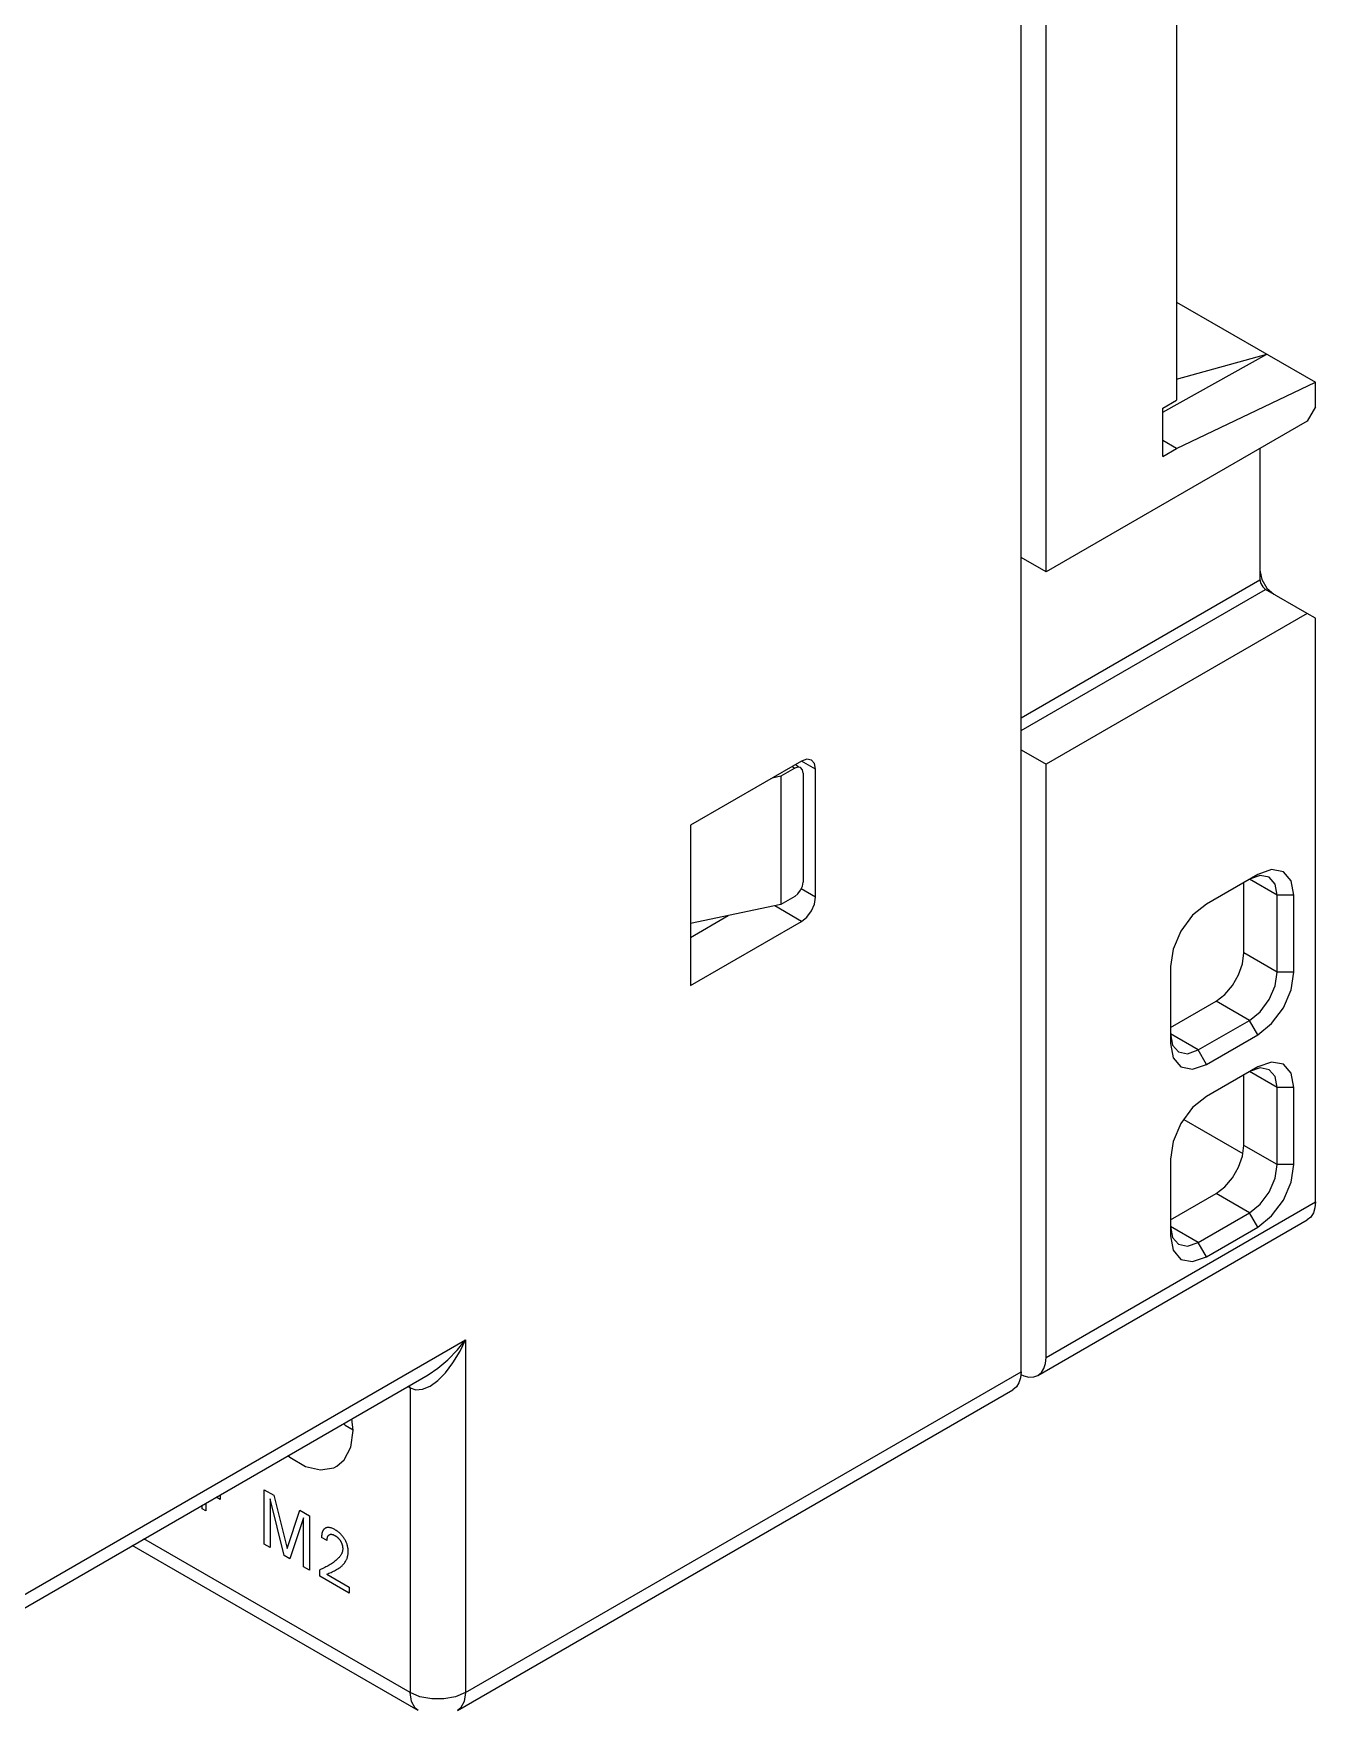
# Model space of a CAD drawing. Extents: x 0 to 420, y 0 to 297.
# Drawn here: x 191.31 to 223.94, y 112.19 to 154.89 of the extents above; entities that cross this region are included whole.
import ezdxf

# ---------------------------------------------------------------- set-up
doc = ezdxf.new("R2010")
doc.units = 0
doc.header["$LTSCALE"] = 23.1
doc.layers.add('40000_ISO', color=7, linetype='CONTINUOUS')

msp = doc.modelspace()

# ---------------------------------------------------------------- linework, layer by layer
at = {"layer": '40000_ISO', "color": 7, "linetype": 'CONTINUOUS'}
for p, q in [((216.45, 120.813), (216.45, 192.666)), ((217.086, 141.185), (217.086, 172.212)), ((220.409, 171.355), (220.409, 145.553)), ((220.409, 148.054), (223.945, 146.013)), ((220.056, 145.247), (222.707, 146.727)), ((220.409, 146.094), (222.707, 146.727)), ((220.409, 144.329), (223.945, 146.013)), ((223.945, 145.39), (223.945, 146.013)), ((220.056, 145.349), (220.409, 145.553)), ((220.056, 144.125), (220.056, 145.349)), ((223.945, 145.39), (223.733, 145.023)), ((223.733, 145.023), (217.086, 141.185)), ((220.409, 144.329), (220.056, 144.533)), ((220.056, 144.125), (220.409, 144.329)), ((222.531, 144.329), (222.531, 140.981)), ((217.086, 141.185), (216.45, 141.553)), ((216.45, 137.47), (222.531, 140.981)), ((222.531, 141.226), (222.578, 140.994)), ((222.531, 140.981), (222.55, 140.888)), ((222.578, 140.994), (222.707, 140.77)), ((216.45, 137.143), (222.672, 140.736)), ((222.55, 140.888), (222.601, 140.799)), ((222.601, 140.799), (222.672, 140.736)), ((223.733, 140.124), (222.672, 140.736)), ((222.707, 140.77), (222.884, 140.614)), ((223.733, 140.124), (217.086, 136.286)), ((223.945, 140.001), (223.733, 140.124)), ((223.945, 125.141), (223.945, 140.001)), ((216.45, 136.654), (217.086, 136.286)), ((210.863, 136.368), (208.035, 134.735)), ((210.616, 136.225), (210.687, 136.184)), ((210.704, 136.276), (210.784, 136.23)), ((210.999, 136.415), (210.863, 136.368)), ((211.217, 136.164), (210.863, 136.368)), ((211.113, 136.393), (210.999, 136.415)), ((211.19, 136.304), (211.113, 136.393)), ((211.217, 136.164), (211.19, 136.304)), ((217.086, 121.181), (217.086, 136.286)), ((210.333, 135.98), (210.11, 135.933)), ((210.687, 136.184), (210.333, 135.98)), ((210.333, 135.98), (210.333, 132.714)), ((210.768, 136.212), (210.687, 136.184)), ((210.837, 136.199), (210.768, 136.212)), ((210.883, 136.146), (210.837, 136.199)), ((210.899, 136.062), (210.883, 136.146)), ((210.899, 136.062), (210.899, 133.286)), ((211.217, 132.898), (211.217, 136.164)), ((208.035, 134.735), (208.035, 130.652)), ((210.883, 133.183), (210.899, 133.286)), ((222.478, 133.479), (221.169, 132.724)), ((222.124, 131.479), (222.124, 133.275)), ((222.973, 132.949), (222.265, 133.357)), ((222.536, 133.451), (222.265, 133.357)), ((222.829, 133.602), (222.478, 133.479)), ((222.765, 133.406), (222.536, 133.451)), ((222.919, 133.23), (222.765, 133.406)), ((223.128, 133.544), (222.829, 133.602)), ((222.973, 132.949), (222.919, 133.23)), ((223.327, 133.314), (223.128, 133.544)), ((223.397, 132.949), (223.327, 133.314)), ((210.687, 132.918), (210.333, 132.714)), ((210.687, 132.918), (210.768, 132.984)), ((210.768, 132.984), (210.837, 133.077)), ((210.837, 133.077), (210.883, 133.183)), ((211.217, 132.898), (210.851, 133.109)), ((211.19, 132.726), (211.217, 132.898)), ((223.397, 132.949), (222.973, 132.949)), ((222.973, 130.989), (222.973, 132.949)), ((223.397, 130.989), (223.397, 132.949)), ((210.333, 132.714), (208.035, 132.229)), ((208.035, 131.877), (208.995, 132.431)), ((210.863, 132.285), (210.178, 132.681)), ((210.863, 132.285), (210.999, 132.395)), ((210.999, 132.395), (211.113, 132.549)), ((211.113, 132.549), (211.19, 132.726)), ((220.818, 132.44), (220.519, 132.038)), ((221.169, 132.724), (220.818, 132.44)), ((208.035, 130.652), (210.863, 132.285)), ((220.519, 132.038), (220.32, 131.579)), ((220.32, 131.579), (220.25, 131.132)), ((220.25, 131.132), (220.25, 129.172)), ((221.989, 130.921), (222.089, 131.207)), ((222.089, 131.207), (222.124, 131.479)), ((222.973, 130.989), (222.124, 131.479)), ((221.833, 130.65), (221.989, 130.921)), ((222.919, 130.646), (222.973, 130.989)), ((223.397, 130.989), (222.973, 130.989)), ((223.327, 130.542), (223.397, 130.989)), ((220.25, 129.581), (221.417, 130.254)), ((221.417, 130.254), (221.635, 130.42)), ((222.265, 129.764), (221.417, 130.254)), ((221.635, 130.42), (221.833, 130.65)), ((222.536, 129.983), (222.765, 130.292)), ((222.765, 130.292), (222.919, 130.646)), ((223.128, 130.083), (223.327, 130.542)), ((222.265, 129.764), (222.536, 129.983)), ((222.829, 129.681), (223.128, 130.083)), ((220.957, 129.009), (220.25, 129.417)), ((220.25, 129.417), (220.304, 129.136)), ((220.957, 129.009), (222.265, 129.764)), ((221.169, 128.642), (222.478, 129.397)), ((222.478, 129.397), (222.265, 129.764)), ((222.478, 129.397), (222.829, 129.681)), ((220.25, 129.172), (220.32, 128.807)), ((220.304, 129.136), (220.457, 128.96)), ((220.457, 128.96), (220.687, 128.915)), ((220.687, 128.915), (220.957, 129.009)), ((221.169, 128.642), (220.957, 129.009)), ((220.32, 128.807), (220.519, 128.577)), ((220.519, 128.577), (220.818, 128.519)), ((220.818, 128.519), (221.169, 128.642)), ((222.478, 128.58), (221.169, 127.825)), ((222.536, 128.552), (222.265, 128.458)), ((222.829, 128.703), (222.478, 128.58)), ((222.765, 128.507), (222.536, 128.552)), ((223.128, 128.645), (222.829, 128.703)), ((223.327, 128.415), (223.128, 128.645)), ((222.124, 126.58), (222.124, 128.376)), ((222.973, 128.05), (222.265, 128.458)), ((222.919, 128.331), (222.765, 128.507)), ((222.973, 128.05), (222.919, 128.331)), ((223.397, 128.05), (223.327, 128.415)), ((221.169, 127.825), (220.818, 127.541)), ((223.397, 128.05), (222.973, 128.05)), ((222.973, 126.09), (222.973, 128.05)), ((223.397, 126.09), (223.397, 128.05)), ((220.818, 127.541), (220.519, 127.139)), ((220.519, 127.139), (220.32, 126.68)), ((220.594, 127.239), (222.097, 126.371)), ((220.32, 126.68), (220.25, 126.233)), ((222.089, 126.308), (222.124, 126.58)), ((222.973, 126.09), (222.124, 126.58)), ((220.25, 126.233), (220.25, 124.273)), ((221.833, 125.751), (221.989, 126.022)), ((221.989, 126.022), (222.089, 126.308)), ((222.919, 125.746), (222.973, 126.09)), ((223.397, 126.09), (222.973, 126.09)), ((223.327, 125.643), (223.397, 126.09)), ((221.635, 125.521), (221.833, 125.751)), ((222.765, 125.393), (222.919, 125.746)), ((223.128, 125.184), (223.327, 125.643)), ((217.086, 121.181), (223.945, 125.141)), ((220.25, 124.682), (221.417, 125.355)), ((221.417, 125.355), (221.635, 125.521)), ((222.265, 124.865), (221.417, 125.355)), ((222.536, 125.084), (222.765, 125.393)), ((222.829, 124.782), (223.128, 125.184)), ((223.945, 125.141), (223.931, 124.989)), ((220.957, 124.11), (222.265, 124.865)), ((222.265, 124.865), (222.536, 125.084)), ((222.478, 124.498), (222.265, 124.865)), ((222.478, 124.498), (222.829, 124.782)), ((223.826, 124.756), (223.738, 124.683)), ((223.891, 124.859), (223.826, 124.756)), ((223.931, 124.989), (223.891, 124.859)), ((216.879, 120.723), (223.738, 124.683)), ((220.957, 124.11), (220.25, 124.518)), ((220.25, 124.518), (220.304, 124.237)), ((220.25, 124.273), (220.32, 123.908)), ((221.169, 123.743), (222.478, 124.498)), ((220.304, 124.237), (220.457, 124.061)), ((220.32, 123.908), (220.519, 123.678)), ((220.457, 124.061), (220.687, 124.016)), ((220.687, 124.016), (220.957, 124.11)), ((221.169, 123.743), (220.957, 124.11)), ((220.519, 123.678), (220.818, 123.62)), ((220.818, 123.62), (221.169, 123.743)), ((190.075, 114.567), (202.308, 121.63)), ((201.852, 121.118), (202.101, 121.375)), ((201.986, 121.041), (202.166, 121.338)), ((202.101, 121.375), (202.308, 121.63)), ((202.166, 121.338), (202.308, 121.63)), ((202.308, 121.63), (202.308, 112.649)), ((201.35, 120.739), (201.597, 120.903)), ((201.597, 120.903), (201.852, 121.118)), ((201.794, 120.789), (201.986, 121.041)), ((216.967, 120.796), (217.032, 120.899)), ((217.032, 120.899), (217.072, 121.029)), ((217.072, 121.029), (217.086, 121.181)), ((189.867, 114.11), (201.351, 120.739)), ((200.833, 120.44), (200.893, 120.405)), ((200.893, 120.405), (200.881, 120.468)), ((201.212, 120.372), (201.401, 120.451)), ((201.401, 120.451), (201.597, 120.592)), ((201.597, 120.592), (201.794, 120.789)), ((202.308, 112.649), (216.45, 120.813)), ((216.33, 120.429), (216.242, 120.356)), ((216.396, 120.532), (216.33, 120.429)), ((216.436, 120.662), (216.396, 120.532)), ((216.45, 120.813), (216.436, 120.662)), ((216.443, 120.743), (216.517, 120.709)), ((216.517, 120.709), (216.649, 120.679)), ((216.649, 120.679), (216.772, 120.683)), ((216.772, 120.683), (216.879, 120.723)), ((216.879, 120.723), (216.967, 120.796)), ((200.893, 120.405), (201.04, 120.358)), ((200.893, 120.405), (200.893, 112.649)), ((201.04, 120.358), (201.212, 120.372)), ((202.1, 112.191), (216.242, 120.356)), ((199.444, 119.323), (199.409, 119.619)), ((199.198, 119.497), (199.242, 119.456)), ((199.242, 119.456), (199.442, 119.341)), ((199.386, 118.896), (199.444, 119.323)), ((199.219, 118.57), (199.386, 118.896)), ((197.784, 118.68), (197.828, 118.64)), ((197.828, 118.64), (198.231, 118.407)), ((198.231, 118.407), (198.617, 118.315)), ((198.617, 118.315), (198.956, 118.371)), ((198.956, 118.371), (199.029, 118.408)), ((199.029, 118.408), (199.219, 118.57)), ((195.69, 117.471), (195.69, 117.277)), ((196.062, 117.567), (195.959, 117.626)), ((196.062, 117.685), (196.062, 117.567)), ((197.181, 117.813), (197.421, 117.674)), ((197.181, 116.425), (197.181, 117.813)), ((197.685, 116.134), (197.329, 117.582)), ((197.329, 117.582), (197.329, 116.339)), ((197.421, 117.674), (197.761, 116.316)), ((195.603, 117.327), (195.603, 117.421)), ((195.69, 117.277), (195.603, 117.327)), ((197.761, 116.316), (198.09, 117.288)), ((198.182, 117.092), (197.834, 116.048)), ((198.09, 117.288), (198.33, 117.15)), ((198.182, 115.847), (198.182, 117.092)), ((198.33, 117.15), (198.33, 115.762)), ((198.641, 116.625), (198.64, 116.615)), ((198.64, 116.615), (198.64, 116.605)), ((198.64, 116.605), (198.64, 116.596)), ((198.78, 116.515), (198.64, 116.596)), ((198.642, 116.643), (198.641, 116.634)), ((198.641, 116.634), (198.641, 116.625)), ((198.643, 116.653), (198.642, 116.643)), ((198.645, 116.671), (198.643, 116.662)), ((198.643, 116.662), (198.643, 116.653)), ((198.646, 116.68), (198.645, 116.671)), ((198.647, 116.689), (198.646, 116.68)), ((198.649, 116.698), (198.647, 116.689)), ((198.651, 116.706), (198.649, 116.698)), ((198.653, 116.714), (198.651, 116.706)), ((198.655, 116.721), (198.653, 116.714)), ((198.657, 116.728), (198.655, 116.721)), ((198.659, 116.735), (198.657, 116.728)), ((198.662, 116.742), (198.659, 116.735)), ((198.664, 116.749), (198.662, 116.742)), ((198.667, 116.756), (198.664, 116.749)), ((198.67, 116.762), (198.667, 116.756)), ((198.673, 116.768), (198.67, 116.762)), ((198.677, 116.774), (198.673, 116.768)), ((198.68, 116.78), (198.677, 116.774)), ((198.684, 116.786), (198.68, 116.78)), ((198.688, 116.791), (198.684, 116.786)), ((198.692, 116.797), (198.688, 116.791)), ((198.696, 116.802), (198.692, 116.797)), ((198.701, 116.807), (198.696, 116.802)), ((198.706, 116.811), (198.701, 116.807)), ((198.711, 116.816), (198.706, 116.811)), ((198.716, 116.82), (198.711, 116.816)), ((198.721, 116.824), (198.716, 116.82)), ((198.727, 116.828), (198.721, 116.824)), ((198.732, 116.831), (198.727, 116.828)), ((198.738, 116.834), (198.732, 116.831)), ((198.744, 116.837), (198.738, 116.834)), ((198.751, 116.84), (198.744, 116.837)), ((198.764, 116.844), (198.751, 116.84)), ((198.777, 116.848), (198.764, 116.844)), ((198.791, 116.85), (198.777, 116.848)), ((198.785, 116.573), (198.786, 116.582)), ((198.786, 116.582), (198.788, 116.59)), ((198.788, 116.59), (198.79, 116.597)), ((198.79, 116.597), (198.793, 116.605)), ((198.806, 116.851), (198.791, 116.85)), ((198.793, 116.605), (198.795, 116.612)), ((198.795, 116.612), (198.798, 116.619)), ((198.798, 116.619), (198.801, 116.625)), ((198.801, 116.625), (198.805, 116.631)), ((198.805, 116.631), (198.808, 116.637)), ((198.819, 116.851), (198.806, 116.851)), ((198.808, 116.637), (198.812, 116.642)), ((198.812, 116.642), (198.816, 116.647)), ((198.816, 116.647), (198.821, 116.652)), ((198.832, 116.85), (198.819, 116.851)), ((198.821, 116.652), (198.825, 116.656)), ((198.825, 116.656), (198.83, 116.66)), ((198.83, 116.66), (198.835, 116.663)), ((198.845, 116.848), (198.832, 116.85)), ((198.835, 116.663), (198.84, 116.666)), ((198.84, 116.666), (198.846, 116.669)), ((198.859, 116.845), (198.845, 116.848)), ((198.846, 116.669), (198.851, 116.671)), ((198.851, 116.671), (198.857, 116.673)), ((198.857, 116.673), (198.863, 116.674)), ((198.873, 116.842), (198.859, 116.845)), ((198.863, 116.674), (198.869, 116.676)), ((198.869, 116.676), (198.876, 116.676)), ((198.886, 116.838), (198.873, 116.842)), ((198.876, 116.676), (198.882, 116.677)), ((198.882, 116.677), (198.889, 116.677)), ((198.905, 116.831), (198.886, 116.838)), ((198.889, 116.677), (198.896, 116.676)), ((198.896, 116.676), (198.903, 116.675)), ((198.903, 116.675), (198.91, 116.674)), ((198.923, 116.824), (198.905, 116.831)), ((198.91, 116.674), (198.917, 116.672)), ((198.917, 116.672), (198.924, 116.67)), ((198.942, 116.815), (198.923, 116.824)), ((198.924, 116.67), (198.932, 116.668)), ((198.932, 116.668), (198.94, 116.665)), ((198.94, 116.665), (198.948, 116.662)), ((198.961, 116.805), (198.942, 116.815)), ((198.948, 116.662), (198.956, 116.658)), ((198.956, 116.658), (198.964, 116.654)), ((198.98, 116.795), (198.961, 116.805)), ((198.964, 116.654), (198.972, 116.65)), ((198.972, 116.65), (198.98, 116.646)), ((198.998, 116.784), (198.98, 116.795)), ((198.98, 116.646), (198.988, 116.641)), ((198.988, 116.641), (198.995, 116.636)), ((198.995, 116.636), (199.003, 116.631)), ((199.016, 116.772), (198.998, 116.784)), ((199.003, 116.631), (199.011, 116.626)), ((199.011, 116.626), (199.019, 116.62)), ((199.035, 116.76), (199.016, 116.772)), ((199.019, 116.62), (199.027, 116.614)), ((199.027, 116.614), (199.034, 116.608)), ((199.034, 116.608), (199.041, 116.602)), ((199.053, 116.747), (199.035, 116.76)), ((199.041, 116.602), (199.048, 116.596)), ((199.048, 116.596), (199.055, 116.59)), ((199.071, 116.733), (199.053, 116.747)), ((199.055, 116.59), (199.062, 116.583)), ((199.062, 116.583), (199.068, 116.576)), ((199.068, 116.576), (199.075, 116.569)), ((199.087, 116.719), (199.071, 116.733)), ((199.103, 116.705), (199.087, 116.719)), ((199.119, 116.69), (199.103, 116.705)), ((199.135, 116.674), (199.119, 116.69)), ((199.15, 116.658), (199.135, 116.674)), ((199.164, 116.641), (199.15, 116.658)), ((199.178, 116.624), (199.164, 116.641)), ((199.191, 116.606), (199.178, 116.624)), ((199.204, 116.588), (199.191, 116.606)), ((199.217, 116.57), (199.204, 116.588)), ((201.1, 112.191), (193.822, 116.393)), ((200.893, 112.649), (194.115, 116.562)), ((197.329, 116.339), (197.181, 116.425)), ((198.78, 116.525), (198.781, 116.535)), ((198.78, 116.515), (198.78, 116.525)), ((198.781, 116.544), (198.782, 116.554)), ((198.781, 116.535), (198.781, 116.544)), ((198.782, 116.554), (198.783, 116.564)), ((198.783, 116.564), (198.785, 116.573)), ((199.075, 116.569), (199.081, 116.562)), ((199.081, 116.562), (199.087, 116.555)), ((199.087, 116.555), (199.093, 116.547)), ((199.093, 116.547), (199.099, 116.54)), ((199.099, 116.54), (199.105, 116.532)), ((199.105, 116.532), (199.11, 116.524)), ((199.11, 116.524), (199.116, 116.516)), ((199.116, 116.516), (199.121, 116.508)), ((199.121, 116.508), (199.126, 116.499)), ((199.126, 116.499), (199.131, 116.49)), ((199.138, 116.162), (199.13, 116.148)), ((199.131, 116.49), (199.136, 116.481)), ((199.136, 116.481), (199.141, 116.472)), ((199.146, 116.176), (199.138, 116.162)), ((199.141, 116.472), (199.145, 116.462)), ((199.145, 116.462), (199.149, 116.453)), ((199.153, 116.191), (199.146, 116.176)), ((199.149, 116.453), (199.153, 116.444)), ((199.153, 116.444), (199.156, 116.435)), ((199.158, 116.202), (199.153, 116.191)), ((199.156, 116.435), (199.159, 116.427)), ((199.162, 116.213), (199.158, 116.202)), ((199.159, 116.427), (199.162, 116.418)), ((199.162, 116.418), (199.165, 116.41)), ((199.166, 116.225), (199.162, 116.213)), ((199.165, 116.41), (199.167, 116.401)), ((199.17, 116.237), (199.166, 116.225)), ((199.167, 116.401), (199.169, 116.393)), ((199.169, 116.393), (199.171, 116.384)), ((199.173, 116.25), (199.17, 116.237)), ((199.171, 116.384), (199.173, 116.376)), ((199.173, 116.376), (199.175, 116.365)), ((199.175, 116.263), (199.173, 116.25)), ((199.175, 116.365), (199.176, 116.355)), ((199.177, 116.276), (199.175, 116.263)), ((199.176, 116.355), (199.177, 116.344)), ((199.177, 116.344), (199.178, 116.334)), ((199.178, 116.29), (199.177, 116.276)), ((199.178, 116.334), (199.179, 116.324)), ((199.179, 116.304), (199.178, 116.29)), ((199.179, 116.324), (199.179, 116.314)), ((199.179, 116.314), (199.179, 116.304)), ((199.228, 116.552), (199.217, 116.57)), ((199.238, 116.535), (199.228, 116.552)), ((199.248, 116.517), (199.238, 116.535)), ((199.257, 116.499), (199.248, 116.517)), ((199.266, 116.48), (199.257, 116.499)), ((199.274, 116.462), (199.266, 116.48)), ((199.281, 116.443), (199.274, 116.462)), ((199.288, 116.424), (199.281, 116.443)), ((199.294, 116.405), (199.288, 116.424)), ((199.299, 116.386), (199.294, 116.405)), ((199.304, 116.368), (199.299, 116.386)), ((199.308, 116.349), (199.304, 116.368)), ((199.312, 116.329), (199.308, 116.349)), ((199.308, 116.133), (199.312, 116.151)), ((199.315, 116.308), (199.312, 116.329)), ((199.312, 116.151), (199.315, 116.17)), ((199.317, 116.289), (199.315, 116.308)), ((199.315, 116.17), (199.317, 116.19)), ((199.318, 116.269), (199.317, 116.289)), ((199.317, 116.19), (199.319, 116.21)), ((199.319, 116.25), (199.318, 116.269)), ((199.319, 116.231), (199.319, 116.25)), ((199.319, 116.21), (199.319, 116.231)), ((197.834, 116.048), (197.685, 116.134)), ((198.33, 115.762), (198.182, 115.847)), ((198.627, 115.787), (198.596, 115.774)), ((198.596, 115.608), (198.596, 115.774)), ((198.658, 115.8), (198.627, 115.787)), ((198.689, 115.814), (198.658, 115.8)), ((198.72, 115.829), (198.689, 115.814)), ((198.749, 115.844), (198.72, 115.829)), ((198.778, 115.859), (198.749, 115.844)), ((198.807, 115.875), (198.778, 115.859)), ((198.836, 115.892), (198.807, 115.875)), ((198.863, 115.908), (198.836, 115.892)), ((198.89, 115.926), (198.863, 115.908)), ((198.884, 115.708), (198.912, 115.721)), ((198.917, 115.944), (198.89, 115.926)), ((198.912, 115.721), (198.94, 115.735)), ((198.943, 115.962), (198.917, 115.944)), ((198.94, 115.735), (198.968, 115.748)), ((198.963, 115.977), (198.943, 115.962)), ((198.982, 115.992), (198.963, 115.977)), ((198.968, 115.748), (198.996, 115.763)), ((199.001, 116.008), (198.982, 115.992)), ((198.996, 115.763), (199.023, 115.778)), ((199.02, 116.024), (199.001, 116.008)), ((199.039, 116.041), (199.02, 116.024)), ((199.023, 115.778), (199.05, 115.793)), ((199.057, 116.058), (199.039, 116.041)), ((199.05, 115.793), (199.076, 115.81)), ((199.074, 116.077), (199.057, 116.058)), ((199.084, 116.088), (199.074, 116.077)), ((199.076, 115.81), (199.094, 115.822)), ((199.094, 116.099), (199.084, 116.088)), ((199.104, 116.111), (199.094, 116.099)), ((199.094, 115.822), (199.111, 115.835)), ((199.113, 116.123), (199.104, 116.111)), ((199.111, 115.835), (199.128, 115.848)), ((199.122, 116.135), (199.113, 116.123)), ((199.13, 116.148), (199.122, 116.135)), ((199.128, 115.848), (199.145, 115.862)), ((199.145, 115.862), (199.161, 115.877)), ((199.161, 115.877), (199.177, 115.892)), ((199.177, 115.892), (199.192, 115.908)), ((199.192, 115.908), (199.207, 115.925)), ((199.207, 115.925), (199.221, 115.943)), ((199.221, 115.943), (199.234, 115.961)), ((199.234, 115.961), (199.247, 115.981)), ((199.247, 115.981), (199.259, 116.001)), ((199.259, 116.001), (199.266, 116.016)), ((199.266, 116.016), (199.274, 116.031)), ((199.274, 116.031), (199.281, 116.047)), ((199.281, 116.047), (199.288, 116.063)), ((199.288, 116.063), (199.294, 116.08)), ((199.294, 116.08), (199.299, 116.097)), ((199.299, 116.097), (199.304, 116.114)), ((199.304, 116.114), (199.308, 116.133)), ((199.342, 115.177), (198.596, 115.608)), ((198.772, 115.658), (198.799, 115.671)), ((198.772, 115.658), (199.342, 115.329)), ((198.799, 115.671), (198.827, 115.683)), ((198.827, 115.683), (198.884, 115.708)), ((199.342, 115.329), (199.342, 115.177)), ((201.146, 112.542), (200.893, 112.649)), ((200.927, 112.418), (200.893, 112.649)), ((201.027, 112.248), (200.927, 112.418)), ((201.444, 112.487), (201.146, 112.542)), ((201.757, 112.487), (201.444, 112.487)), ((202.054, 112.542), (201.757, 112.487)), ((202.308, 112.649), (202.054, 112.542)), ((202.274, 112.418), (202.174, 112.248)), ((202.308, 112.649), (202.274, 112.418)), ((201.1, 112.191), (201.027, 112.248)), ((202.174, 112.248), (202.1, 112.191))]:
    msp.add_line(p, q, dxfattribs=at)

doc.saveas('drawing.dxf')
